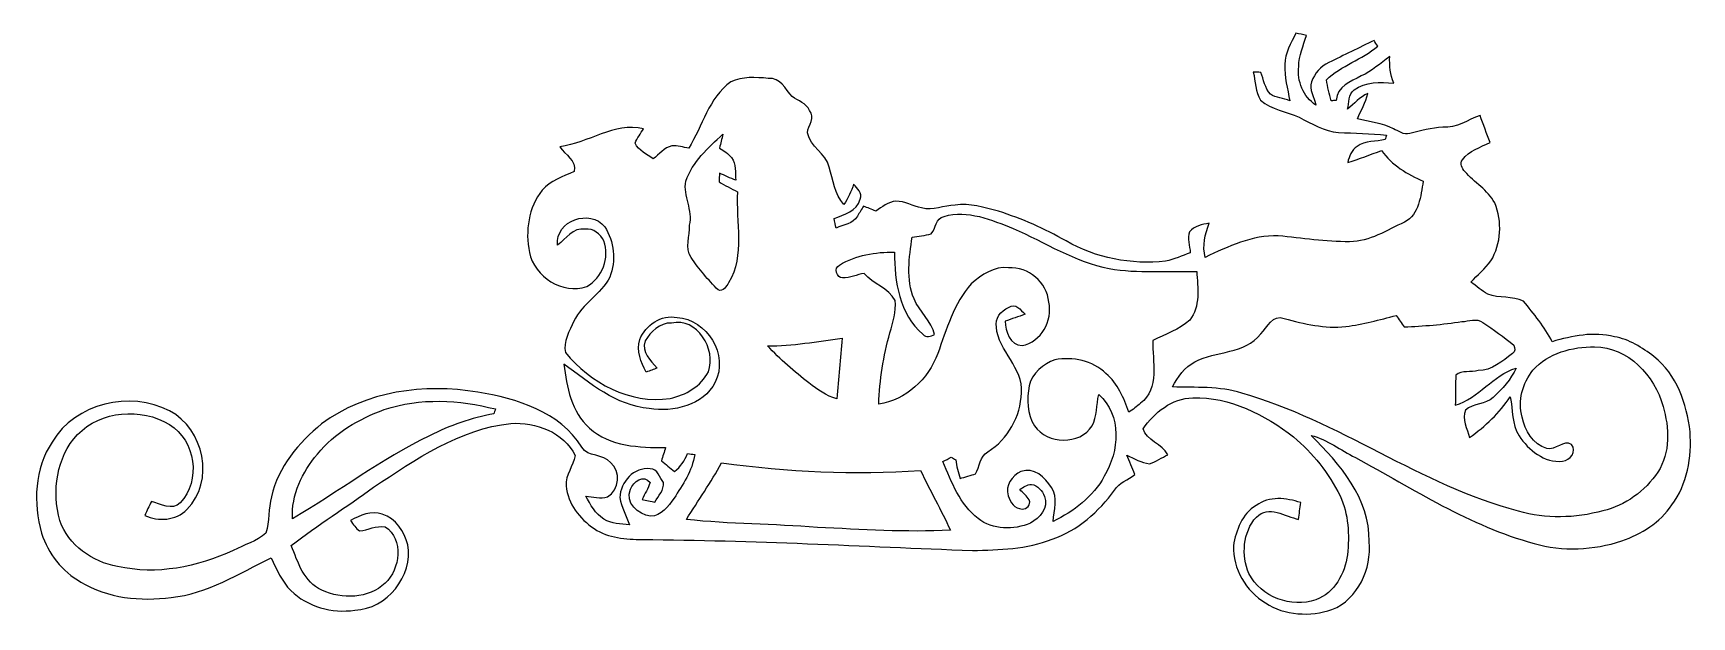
# Model space of a CAD drawing. Header units: centimetres. Extents: x -15 to 15.5, y -5.6 to 5.2.
import ezdxf

# ---------------------------------------------------------------- set-up
doc = ezdxf.new("R2010")
doc.units = ezdxf.units.CM
doc.header["$MEASUREMENT"] = 0
doc.layers.add('Layer 1', color=7, linetype='Continuous')

msp = doc.modelspace()

# ---------------------------------------------------------------- linework, layer by layer
at = {"layer": 'Layer 1'}
for points, knots in [([(8.1975, 5.17913), (8.26135, 5.16502), (8.3252, 5.15126), (8.38906, 5.13609), (8.38906, 5.13609), (8.33226, 4.94877), (8.25429, 4.76532), (8.24759, 4.56636), (8.24759, 4.56636), (8.21337, 4.29507), (8.33437, 4.00826), (8.56297, 3.8548), (8.56297, 3.8548), (8.53299, 3.99697), (8.43456, 4.13844), (8.48184, 4.2859), (8.48184, 4.2859), (8.54004, 4.4383), (8.6547, 4.56988), (8.80322, 4.63832), (8.80322, 4.63832), (9.08015, 4.77379), (9.35567, 4.91208), (9.63471, 5.04261), (9.63471, 5.04261), (9.65165, 5.01685), (9.68516, 4.9657), (9.70209, 4.93995), (9.70209, 4.93995), (9.41599, 4.68736), (9.02935, 4.58999), (8.75736, 4.31906), (8.75736, 4.31906), (8.7817, 4.18994), (8.81204, 4.06118), (8.84308, 3.93312), (8.84308, 3.93312), (8.87483, 3.93665), (8.90693, 3.93982), (8.93939, 3.94264), (8.93939, 3.94264), (8.95244, 4.20088), (9.20609, 4.28766), (9.39729, 4.39244), (9.39729, 4.39244), (9.59414, 4.47746), (9.75078, 4.62668), (9.92434, 4.74909), (9.92434, 4.74909), (9.91376, 4.58223), (9.93352, 4.41537), (9.99596, 4.26014), (9.99596, 4.26014), (9.75078, 4.28166), (9.47667, 4.28872), (9.26853, 4.13491), (9.26853, 4.13491), (9.15952, 4.05201), (9.17399, 3.89678), (9.14753, 3.77754), (9.14753, 3.77754), (9.26677, 3.88056), (9.37295, 4.00297), (9.52006, 4.06894), (9.52006, 4.06894), (9.4809, 3.90454), (9.39835, 3.75603), (9.32709, 3.60398), (9.32709, 3.60398), (9.54758, 3.54048), (9.78464, 3.52884), (9.98996, 3.41806), (9.98996, 3.41806), (10.08627, 3.38173), (10.18222, 3.29918), (10.29159, 3.32987), (10.29159, 3.32987), (10.49232, 3.37644), (10.69093, 3.43958), (10.89872, 3.44876), (10.89872, 3.44876), (11.15307, 3.42194), (11.35874, 3.58704), (11.58593, 3.66607), (11.58593, 3.66607), (11.64731, 3.49885), (11.70622, 3.33058), (11.77149, 3.16442), (11.77149, 3.16442), (11.59122, 3.07975), (11.38379, 3.01554), (11.26243, 2.84798), (11.26243, 2.84798), (11.20316, 2.77848), (11.25855, 2.68781), (11.30723, 2.62996), (11.30723, 2.62996), (11.48009, 2.42888), (11.72916, 2.29482), (11.85474, 2.05281), (11.85474, 2.05281), (11.99797, 1.70991), (11.97786, 1.30493), (11.78384, 0.98531), (11.78384, 0.98531), (11.67518, 0.84243), (11.54042, 0.72461), (11.41624, 0.59584), (11.41624, 0.59584), (11.52031, 0.52564), (11.61556, 0.43533), (11.7281, 0.37571), (11.7281, 0.37571), (11.93694, 0.29316), (12.18071, 0.34396), (12.38426, 0.248), (12.38426, 0.248), (12.57653, 0.01164), (12.77232, -0.2286), (12.91343, -0.50094), (12.91343, -0.50094), (13.28314, -0.39158), (13.67649, -0.31256), (14.05855, -0.40852), (14.05855, -0.40852), (14.3316, -0.45579), (14.56796, -0.61101), (14.78633, -0.77329), (14.78633, -0.77329), (15.20296, -1.10772), (15.39452, -1.64218), (15.4499, -2.15794), (15.4499, -2.15794), (15.48342, -2.62467), (15.40334, -3.12526), (15.11406, -3.50626), (15.11406, -3.50626), (14.90204, -3.83152), (14.55173, -4.0386), (14.19401, -4.16913), (14.19401, -4.16913), (13.67543, -4.33493), (13.10464, -4.36986), (12.579, -4.21428), (12.579, -4.21428), (11.39437, -3.8922), (10.35791, -3.21204), (9.2904, -2.63137), (9.2904, -2.63137), (9.01982, -2.49661), (8.77464, -2.30505), (8.47937, -2.22532), (8.47937, -2.22532), (9.00501, -2.75096), (9.56098, -3.39019), (9.54511, -4.18006), (9.54511, -4.18006), (9.59344, -4.68348), (9.34367, -5.23452), (8.8586, -5.43278), (8.8586, -5.43278), (8.45785, -5.56542), (7.995, -5.5432), (7.63552, -5.31001), (7.63552, -5.31001), (7.27639, -5.09235), (7.03439, -4.67924), (7.04497, -4.25626), (7.04497, -4.25626), (7.09895, -3.97298), (7.20125, -3.66642), (7.46654, -3.51437), (7.46654, -3.51437), (7.70572, -3.33728), (8.01899, -3.37432), (8.28428, -3.46322), (8.28428, -3.46322), (8.26558, -3.56059), (8.26347, -3.67101), (8.24689, -3.7719), (8.24689, -3.7719), (7.99747, -3.71757), (7.69549, -3.50238), (7.46901, -3.72921), (7.46901, -3.72921), (7.21713, -4.00403), (7.18996, -4.43618), (7.33249, -4.76885), (7.33249, -4.76885), (7.55685, -5.19818), (8.10966, -5.41232), (8.5658, -5.25039), (8.5658, -5.25039), (8.90764, -5.12904), (9.09637, -4.76321), (9.14471, -4.42313), (9.14471, -4.42313), (9.18563, -4.05871), (9.16446, -3.67489), (9.00889, -3.33798), (9.00889, -3.33798), (8.80392, -2.92065), (8.509, -2.55094), (8.15199, -2.2539), (8.15199, -2.2539), (7.62247, -1.84362), (6.98535, -1.50989), (6.29673, -1.53599), (6.29673, -1.53599), (5.91467, -1.53846), (5.59188, -1.80552), (5.3848, -2.10502), (5.3848, -2.10502), (5.44689, -2.32128), (5.73405, -2.37984), (5.84059, -2.58022), (5.84059, -2.58022), (5.72982, -2.63807), (5.62257, -2.7051), (5.50474, -2.74743), (5.50474, -2.74743), (5.35093, -2.73332), (5.22182, -2.64654), (5.08353, -2.58868), (5.08353, -2.58868), (5.12657, -2.70863), (5.1943, -2.8194), (5.22922, -2.94252), (5.22922, -2.94252), (5.11316, -3.05047), (4.93818, -3.08293), (4.86022, -3.23391), (4.86022, -3.23391), (4.56741, -3.62867), (4.1843, -3.97828), (3.71158, -4.13632), (3.71158, -4.13632), (3.24661, -4.32153), (2.73826, -4.33105), (2.24543, -4.34552), (2.24543, -4.34552), (0.22119, -4.2672), (-1.80234, -4.15396), (-3.8287, -4.14338), (-3.8287, -4.14338), (-4.13314, -4.13949), (-4.45735, -4.11762), (-4.7184, -3.94194), (-4.7184, -3.94194), (-4.98334, -3.76132), (-5.20806, -3.48544), (-5.23452, -3.15419), (-5.23452, -3.15419), (-5.2511, -2.94816), (-5.10081, -2.78977), (-5.06977, -2.5968), (-5.06977, -2.5968), (-5.27191, -2.16112), (-5.79755, -1.98402), (-6.25052, -2.00378), (-6.25052, -2.00378), (-7.19914, -2.10749), (-8.00382, -2.66735), (-8.77852, -3.17923), (-8.77852, -3.17923), (-9.27876, -3.5433), (-9.8044, -3.87279), (-10.2937, -4.25238), (-10.2937, -4.25238), (-10.1727, -4.56106), (-10.06158, -4.92548), (-9.73102, -5.07506), (-9.73102, -5.07506), (-9.36343, -5.25216), (-8.87554, -5.22711), (-8.56368, -4.94806), (-8.56368, -4.94806), (-8.28993, -4.68171), (-8.21831, -4.14091), (-8.56756, -3.9056), (-8.56756, -3.9056), (-8.73231, -3.88267), (-8.87871, -3.96628), (-9.03711, -3.98498), (-9.03711, -3.98498), (-9.10625, -3.93524), (-9.15141, -3.86045), (-9.20115, -3.79307), (-9.20115, -3.79307), (-9.02935, -3.69147), (-8.81803, -3.60539), (-8.61977, -3.67806), (-8.61977, -3.67806), (-8.37142, -3.75461), (-8.20914, -3.99415), (-8.15093, -4.23792), (-8.15093, -4.23792), (-8.04192, -4.81506), (-8.53793, -5.41902), (-9.12319, -5.44336), (-9.12319, -5.44336), (-9.54334, -5.5051), (-9.99561, -5.37916), (-10.30288, -5.08212), (-10.30288, -5.08212), (-10.46798, -4.91243), (-10.56711, -4.69547), (-10.66094, -4.48169), (-10.66094, -4.48169), (-11.25502, -4.76532), (-11.83534, -5.13715), (-12.50491, -5.21053), (-12.50491, -5.21053), (-13.06759, -5.28108), (-13.67402, -5.22429), (-14.1672, -4.92513), (-14.1672, -4.92513), (-14.51328, -4.73216), (-14.76587, -4.39879), (-14.8911, -4.02661), (-14.8911, -4.02661), (-15.04421, -3.47098), (-15.0241, -2.83633), (-14.69284, -2.34703), (-14.69284, -2.34703), (-14.27092, -1.62983), (-13.25774, -1.39806), (-12.53525, -1.77412), (-12.53525, -1.77412), (-11.90025, -2.09973), (-11.69282, -3.07481), (-12.21634, -3.58846), (-12.21634, -3.58846), (-12.41778, -3.79624), (-12.7381, -3.81564), (-12.99069, -3.69888), (-12.99069, -3.69888), (-12.95224, -3.61209), (-12.91096, -3.52672), (-12.86686, -3.44276), (-12.86686, -3.44276), (-12.70035, -3.48439), (-12.4841, -3.61703), (-12.33876, -3.46639), (-12.33876, -3.46639), (-11.95105, -3.05964), (-12.05406, -2.31563), (-12.53702, -2.026), (-12.53702, -2.026), (-13.05419, -1.70674), (-13.79926, -1.76848), (-14.22894, -2.21086), (-14.22894, -2.21086), (-14.61876, -2.6289), (-14.6999, -3.25755), (-14.55526, -3.79377), (-14.55526, -3.79377), (-14.39333, -4.24286), (-13.95589, -4.56001), (-13.49163, -4.63691), (-13.49163, -4.63691), (-12.77056, -4.80236), (-12.02196, -4.64891), (-11.36086, -4.34234), (-11.36086, -4.34234), (-11.16154, -4.23721), (-10.928, -4.17759), (-10.75937, -4.02378), (-10.75937, -4.02378), (-10.68881, -3.80788), (-10.72198, -3.57152), (-10.65636, -3.35351), (-10.65636, -3.35351), (-10.53641, -2.80705), (-10.15965, -2.35726), (-9.73455, -2.01224), (-9.73455, -2.01224), (-8.91893, -1.40899), (-7.84401, -1.26118), (-6.86153, -1.43122), (-6.86153, -1.43122), (-6.14116, -1.54587), (-5.35376, -1.78894), (-4.94594, -2.44404), (-4.94594, -2.44404), (-4.83447, -2.63384), (-4.55295, -2.55446), (-4.4196, -2.72627), (-4.4196, -2.72627), (-4.21746, -2.88466), (-4.25521, -3.22756), (-4.47358, -3.35633), (-4.47358, -3.35633), (-4.60516, -3.39443), (-4.74098, -3.35492), (-4.87327, -3.34292), (-4.87327, -3.34292), (-4.78861, -3.50061), (-4.69724, -3.66748), (-4.54237, -3.76661), (-4.54237, -3.76661), (-4.40055, -3.85551), (-4.22698, -3.84986), (-4.06647, -3.87385), (-4.06647, -3.87385), (-4.13456, -3.70911), (-4.21076, -3.54471), (-4.24815, -3.37044), (-4.24815, -3.37044), (-4.2351, -3.08575), (-3.98851, -2.80211), (-3.68547, -2.84021), (-3.68547, -2.84021), (-3.55106, -2.82857), (-3.51261, -3.01272), (-3.43994, -3.09316), (-3.43994, -3.09316), (-3.42935, -3.23321), (-3.54118, -3.33939), (-3.6008, -3.45511), (-3.6008, -3.45511), (-3.65936, -3.44276), (-3.77719, -3.41842), (-3.83611, -3.40642), (-3.83611, -3.40642), (-3.7906, -3.30024), (-3.72322, -3.20322), (-3.69147, -3.09139), (-3.69147, -3.09139), (-3.79906, -2.93546), (-4.00403, -3.08293), (-4.05201, -3.21627), (-4.05201, -3.21627), (-4.1596, -3.45899), (-3.90772, -3.68829), (-3.68265, -3.71263), (-3.68265, -3.71263), (-3.48086, -3.71581), (-3.35456, -3.52707), (-3.24908, -3.38279), (-3.24908, -3.38279), (-3.08928, -3.13337), (-2.91253, -2.87867), (-2.86914, -2.5781), (-2.86914, -2.5781), (-2.91253, -2.5714), (-2.95557, -2.56469), (-2.99861, -2.5587), (-2.99861, -2.5587), (-3.05259, -2.6864), (-3.12808, -2.80458), (-3.23921, -2.8896), (-3.23921, -2.8896), (-3.31999, -2.82293), (-3.40078, -2.75625), (-3.48156, -2.69064), (-3.48156, -2.69064), (-3.45652, -2.60985), (-3.42971, -2.52977), (-3.40395, -2.44969), (-3.40395, -2.44969), (-3.88867, -2.44969), (-4.4263, -2.43417), (-4.80695, -2.09021), (-4.80695, -2.09021), (-5.13856, -1.79423), (-5.22358, -1.33279), (-5.27509, -0.91228), (-5.27509, -0.91228), (-4.80272, -1.26259), (-4.31835, -1.67605), (-3.70628, -1.73037), (-3.70628, -1.73037), (-3.26602, -1.80446), (-2.71216, -1.67393), (-2.49167, -1.24848), (-2.49167, -1.24848), (-2.24155, -0.75177), (-2.64125, -0.07796), (-3.1937, -0.05644), (-3.1937, -0.05644), (-3.48721, 0.00282), (-3.76908, -0.19438), (-3.8802, -0.45826), (-3.8802, -0.45826), (-3.94053, -0.67028), (-3.86327, -0.87877), (-3.75991, -1.05974), (-3.75991, -1.05974), (-3.69288, -1.03646), (-3.6262, -1.01247), (-3.56059, -0.98566), (-3.56059, -0.98566), (-3.67983, -0.84737), (-3.85128, -0.69356), (-3.78143, -0.48754), (-3.78143, -0.48754), (-3.67983, -0.32032), (-3.51367, -0.14499), (-3.29812, -0.1591), (-3.29812, -0.1591), (-2.82504, -0.04304), (-2.46627, -0.64382), (-2.6162, -1.05269), (-2.6162, -1.05269), (-2.75096, -1.32327), (-3.03636, -1.48273), (-3.32211, -1.54517), (-3.32211, -1.54517), (-4.05977, -1.65382), (-4.79213, -1.25871), (-5.24863, -0.69885), (-5.24863, -0.69885), (-5.28884, -0.50024), (-5.17384, -0.30021), (-5.09376, -0.12453), (-5.09376, -0.12453), (-4.94312, 0.20285), (-4.58999, 0.36936), (-4.43265, 0.68968), (-4.43265, 0.68968), (-4.30918, 0.98707), (-4.35187, 1.3462), (-4.52332, 1.61502), (-4.52332, 1.61502), (-4.78755, 1.95368), (-5.4416, 1.72896), (-5.39115, 1.27917), (-5.39115, 1.27917), (-5.23558, 1.39629), (-5.11034, 1.60443), (-4.88421, 1.57268), (-4.88421, 1.57268), (-4.73534, 1.59138), (-4.6034, 1.47955), (-4.53884, 1.35431), (-4.53884, 1.35431), (-4.42913, 1.04987), (-4.57271, 0.6731), (-4.85387, 0.51506), (-4.85387, 0.51506), (-5.29978, 0.3616), (-5.81695, 0.69286), (-5.9115, 1.14441), (-5.9115, 1.14441), (-5.98911, 1.53282), (-5.92984, 1.97273), (-5.67619, 2.28918), (-5.67619, 2.28918), (-5.52591, 2.46839), (-5.29167, 2.53541), (-5.08741, 2.63172), (-5.08741, 2.63172), (-5.0359, 2.83774), (-5.25639, 2.93652), (-5.35023, 3.08857), (-5.35023, 3.08857), (-4.82812, 3.15454), (-4.35398, 3.53942), (-3.81071, 3.42089), (-3.81071, 3.42089), (-3.86221, 3.33234), (-3.92712, 3.25014), (-3.96487, 3.15419), (-3.96487, 3.15419), (-3.90243, 3.01625), (-3.74826, 2.95346), (-3.63432, 2.86279), (-3.63432, 2.86279), (-3.52249, 2.94534), (-3.43112, 3.07552), (-3.28718, 3.10233), (-3.28718, 3.10233), (-3.18276, 3.11115), (-3.08046, 3.0794), (-2.97815, 3.0607), (-2.97815, 3.0607), (-2.72062, 3.46992), (-2.6162, 3.98815), (-2.20345, 4.28343), (-2.20345, 4.28343), (-1.99319, 4.38291), (-1.74378, 4.3688), (-1.51659, 4.34587), (-1.51659, 4.34587), (-1.2887, 4.36774), (-1.20121, 4.1462), (-1.07386, 4.01108), (-1.07386, 4.01108), (-0.96838, 3.92889), (-0.81315, 3.89361), (-0.75494, 3.75814), (-0.75494, 3.75814), (-0.64488, 3.62479), (-0.77893, 3.48333), (-0.7941, 3.34504), (-0.7941, 3.34504), (-0.74119, 3.08539), (-0.45791, 2.9651), (-0.39335, 2.71251), (-0.39335, 2.71251), (-0.32209, 2.47756), (-0.29951, 2.2098), (-0.121, 2.02353), (-0.121, 2.02353), (-0.04374, 2.1403), (0.01305, 2.26871), (0.0568, 2.40136), (0.0568, 2.40136), (0.12171, 2.32339), (0.22613, 2.23555), (0.17498, 2.12231), (0.17498, 2.12231), (0.12912, 1.89971), (-0.12594, 1.84573), (-0.30445, 1.76495), (-0.30445, 1.76495), (-0.29245, 1.70709), (-0.28011, 1.64959), (-0.2667, 1.59173), (-0.2667, 1.59173), (-0.12947, 1.64818), (0.04727, 1.67005), (0.12629, 1.81222), (0.12629, 1.81222), (0.16545, 1.87254), (0.20108, 1.93463), (0.23812, 1.99602), (0.23812, 1.99602), (0.31327, 1.96532), (0.38806, 1.93252), (0.46355, 1.90077), (0.46355, 1.90077), (0.57609, 1.98049), (0.69215, 2.07151), (0.83397, 2.08703), (0.83397, 2.08703), (1.00083, 2.08774), (1.14723, 1.99214), (1.3081, 1.96074), (1.3081, 1.96074), (1.51694, 1.90817), (1.71697, 2.01119), (1.92476, 2.0133), (1.92476, 2.0133), (2.19639, 2.06058), (2.46027, 1.96356), (2.72027, 1.90218), (2.72027, 1.90218), (3.15277, 1.76318), (3.57258, 1.58221), (3.96593, 1.35361), (3.96593, 1.35361), (4.51591, 1.03646), (5.16784, 0.91264), (5.7979, 0.98037), (5.7979, 0.98037), (5.95418, 1.01671), (6.10341, 1.07915), (6.25334, 1.13594), (6.25334, 1.13594), (6.24417, 1.26224), (6.18702, 1.40053), (6.23782, 1.52259), (6.23782, 1.52259), (6.32707, 1.62948), (6.47241, 1.65735), (6.60188, 1.68028), (6.60188, 1.68028), (6.52145, 1.48202), (6.47171, 1.26436), (6.52745, 1.05234), (6.52745, 1.05234), (6.95113, 1.25236), (7.39105, 1.46368), (7.87188, 1.4478), (7.87188, 1.4478), (8.30862, 1.40406), (8.74536, 1.34056), (9.18492, 1.33844), (9.18492, 1.33844), (9.55569, 1.34091), (9.87037, 1.55258), (10.19598, 1.69933), (10.19598, 1.69933), (10.46939, 1.84079), (10.48985, 2.1844), (10.541, 2.45181), (10.541, 2.45181), (10.24784, 2.58304), (9.96244, 2.74743), (9.77441, 3.01625), (9.77441, 3.01625), (9.56557, 2.94499), (9.36096, 2.86138), (9.15035, 2.79647), (9.15035, 2.79647), (9.17681, 2.90936), (9.22091, 3.02754), (9.32215, 3.09492), (9.32215, 3.09492), (9.46997, 3.20499), (9.66929, 3.18064), (9.84038, 3.22121), (9.84038, 3.22121), (9.84638, 3.24167), (9.85837, 3.28295), (9.86437, 3.30341), (9.86437, 3.30341), (9.57051, 3.32987), (9.27629, 3.33516), (8.98243, 3.3528), (8.98243, 3.3528), (8.71573, 3.36903), (8.48924, 3.51649), (8.25641, 3.63044), (8.25641, 3.63044), (8.02358, 3.74756), (7.74347, 3.76237), (7.54627, 3.94758), (7.54627, 3.94758), (7.44114, 4.0954), (7.4549, 4.29295), (7.41257, 4.46193), (7.41257, 4.46193), (7.45737, 4.46052), (7.50288, 4.45876), (7.54839, 4.45699), (7.54839, 4.45699), (7.60624, 4.32611), (7.62317, 4.16595), (7.72619, 4.058), (7.72619, 4.058), (7.83272, 3.98674), (7.96819, 3.97933), (8.08708, 3.93347), (8.08708, 3.93347), (8.03875, 4.15396), (7.98548, 4.3755), (7.99571, 4.60304), (7.99571, 4.60304), (7.98936, 4.81577), (8.10719, 4.99674), (8.1975, 5.17913), (8.1975, 5.17913), (8.1975, 5.17913), (8.1975, 5.17913), (8.1975, 5.17913)], [0, 0, 0, 0, 0.00531915, 0.00531915, 0.00531915, 0.00531915, 0.0106383, 0.0106383, 0.0106383, 0.0106383, 0.01595745, 0.01595745, 0.01595745, 0.01595745, 0.0212766, 0.0212766, 0.0212766, 0.0212766, 0.02659574, 0.02659574, 0.02659574, 0.02659574, 0.03191489, 0.03191489, 0.03191489, 0.03191489, 0.03723404, 0.03723404, 0.03723404, 0.03723404, 0.04255319, 0.04255319, 0.04255319, 0.04255319, 0.04787234, 0.04787234, 0.04787234, 0.04787234, 0.05319149, 0.05319149, 0.05319149, 0.05319149, 0.05851064, 0.05851064, 0.05851064, 0.05851064, 0.06382979, 0.06382979, 0.06382979, 0.06382979, 0.06914894, 0.06914894, 0.06914894, 0.06914894, 0.07446809, 0.07446809, 0.07446809, 0.07446809, 0.07978723, 0.07978723, 0.07978723, 0.07978723, 0.08510638, 0.08510638, 0.08510638, 0.08510638, 0.09042553, 0.09042553, 0.09042553, 0.09042553, 0.09574468, 0.09574468, 0.09574468, 0.09574468, 0.10106383, 0.10106383, 0.10106383, 0.10106383, 0.10638298, 0.10638298, 0.10638298, 0.10638298, 0.11170213, 0.11170213, 0.11170213, 0.11170213, 0.11702128, 0.11702128, 0.11702128, 0.11702128, 0.12234043, 0.12234043, 0.12234043, 0.12234043, 0.12765957, 0.12765957, 0.12765957, 0.12765957, 0.13297872, 0.13297872, 0.13297872, 0.13297872, 0.13829787, 0.13829787, 0.13829787, 0.13829787, 0.14361702, 0.14361702, 0.14361702, 0.14361702, 0.14893617, 0.14893617, 0.14893617, 0.14893617, 0.15425532, 0.15425532, 0.15425532, 0.15425532, 0.15957447, 0.15957447, 0.15957447, 0.15957447, 0.16489362, 0.16489362, 0.16489362, 0.16489362, 0.17021277, 0.17021277, 0.17021277, 0.17021277, 0.17553191, 0.17553191, 0.17553191, 0.17553191, 0.18085106, 0.18085106, 0.18085106, 0.18085106, 0.18617021, 0.18617021, 0.18617021, 0.18617021, 0.19148936, 0.19148936, 0.19148936, 0.19148936, 0.19680851, 0.19680851, 0.19680851, 0.19680851, 0.20212766, 0.20212766, 0.20212766, 0.20212766, 0.20744681, 0.20744681, 0.20744681, 0.20744681, 0.21276596, 0.21276596, 0.21276596, 0.21276596, 0.21808511, 0.21808511, 0.21808511, 0.21808511, 0.22340426, 0.22340426, 0.22340426, 0.22340426, 0.2287234, 0.2287234, 0.2287234, 0.2287234, 0.23404255, 0.23404255, 0.23404255, 0.23404255, 0.2393617, 0.2393617, 0.2393617, 0.2393617, 0.24468085, 0.24468085, 0.24468085, 0.24468085, 0.25, 0.25, 0.25, 0.25, 0.25531915, 0.25531915, 0.25531915, 0.25531915, 0.2606383, 0.2606383, 0.2606383, 0.2606383, 0.26595745, 0.26595745, 0.26595745, 0.26595745, 0.2712766, 0.2712766, 0.2712766, 0.2712766, 0.27659574, 0.27659574, 0.27659574, 0.27659574, 0.28191489, 0.28191489, 0.28191489, 0.28191489, 0.28723404, 0.28723404, 0.28723404, 0.28723404, 0.29255319, 0.29255319, 0.29255319, 0.29255319, 0.29787234, 0.29787234, 0.29787234, 0.29787234, 0.30319149, 0.30319149, 0.30319149, 0.30319149, 0.30851064, 0.30851064, 0.30851064, 0.30851064, 0.31382979, 0.31382979, 0.31382979, 0.31382979, 0.31914894, 0.31914894, 0.31914894, 0.31914894, 0.32446809, 0.32446809, 0.32446809, 0.32446809, 0.32978723, 0.32978723, 0.32978723, 0.32978723, 0.33510638, 0.33510638, 0.33510638, 0.33510638, 0.34042553, 0.34042553, 0.34042553, 0.34042553, 0.34574468, 0.34574468, 0.34574468, 0.34574468, 0.35106383, 0.35106383, 0.35106383, 0.35106383, 0.35638298, 0.35638298, 0.35638298, 0.35638298, 0.36170213, 0.36170213, 0.36170213, 0.36170213, 0.36702128, 0.36702128, 0.36702128, 0.36702128, 0.37234043, 0.37234043, 0.37234043, 0.37234043, 0.37765957, 0.37765957, 0.37765957, 0.37765957, 0.38297872, 0.38297872, 0.38297872, 0.38297872, 0.38829787, 0.38829787, 0.38829787, 0.38829787, 0.39361702, 0.39361702, 0.39361702, 0.39361702, 0.39893617, 0.39893617, 0.39893617, 0.39893617, 0.40425532, 0.40425532, 0.40425532, 0.40425532, 0.40957447, 0.40957447, 0.40957447, 0.40957447, 0.41489362, 0.41489362, 0.41489362, 0.41489362, 0.42021277, 0.42021277, 0.42021277, 0.42021277, 0.42553191, 0.42553191, 0.42553191, 0.42553191, 0.43085106, 0.43085106, 0.43085106, 0.43085106, 0.43617021, 0.43617021, 0.43617021, 0.43617021, 0.44148936, 0.44148936, 0.44148936, 0.44148936, 0.44680851, 0.44680851, 0.44680851, 0.44680851, 0.45212766, 0.45212766, 0.45212766, 0.45212766, 0.45744681, 0.45744681, 0.45744681, 0.45744681, 0.46276596, 0.46276596, 0.46276596, 0.46276596, 0.46808511, 0.46808511, 0.46808511, 0.46808511, 0.47340426, 0.47340426, 0.47340426, 0.47340426, 0.4787234, 0.4787234, 0.4787234, 0.4787234, 0.48404255, 0.48404255, 0.48404255, 0.48404255, 0.4893617, 0.4893617, 0.4893617, 0.4893617, 0.49468085, 0.49468085, 0.49468085, 0.49468085, 0.5, 0.5, 0.5, 0.5, 0.50531915, 0.50531915, 0.50531915, 0.50531915, 0.5106383, 0.5106383, 0.5106383, 0.5106383, 0.51595745, 0.51595745, 0.51595745, 0.51595745, 0.5212766, 0.5212766, 0.5212766, 0.5212766, 0.52659574, 0.52659574, 0.52659574, 0.52659574, 0.53191489, 0.53191489, 0.53191489, 0.53191489, 0.53723404, 0.53723404, 0.53723404, 0.53723404, 0.54255319, 0.54255319, 0.54255319, 0.54255319, 0.54787234, 0.54787234, 0.54787234, 0.54787234, 0.55319149, 0.55319149, 0.55319149, 0.55319149, 0.55851064, 0.55851064, 0.55851064, 0.55851064, 0.56382979, 0.56382979, 0.56382979, 0.56382979, 0.56914894, 0.56914894, 0.56914894, 0.56914894, 0.57446809, 0.57446809, 0.57446809, 0.57446809, 0.57978723, 0.57978723, 0.57978723, 0.57978723, 0.58510638, 0.58510638, 0.58510638, 0.58510638, 0.59042553, 0.59042553, 0.59042553, 0.59042553, 0.59574468, 0.59574468, 0.59574468, 0.59574468, 0.60106383, 0.60106383, 0.60106383, 0.60106383, 0.60638298, 0.60638298, 0.60638298, 0.60638298, 0.61170213, 0.61170213, 0.61170213, 0.61170213, 0.61702128, 0.61702128, 0.61702128, 0.61702128, 0.62234043, 0.62234043, 0.62234043, 0.62234043, 0.62765957, 0.62765957, 0.62765957, 0.62765957, 0.63297872, 0.63297872, 0.63297872, 0.63297872, 0.63829787, 0.63829787, 0.63829787, 0.63829787, 0.64361702, 0.64361702, 0.64361702, 0.64361702, 0.64893617, 0.64893617, 0.64893617, 0.64893617, 0.65425532, 0.65425532, 0.65425532, 0.65425532, 0.65957447, 0.65957447, 0.65957447, 0.65957447, 0.66489362, 0.66489362, 0.66489362, 0.66489362, 0.67021277, 0.67021277, 0.67021277, 0.67021277, 0.67553191, 0.67553191, 0.67553191, 0.67553191, 0.68085106, 0.68085106, 0.68085106, 0.68085106, 0.68617021, 0.68617021, 0.68617021, 0.68617021, 0.69148936, 0.69148936, 0.69148936, 0.69148936, 0.69680851, 0.69680851, 0.69680851, 0.69680851, 0.70212766, 0.70212766, 0.70212766, 0.70212766, 0.70744681, 0.70744681, 0.70744681, 0.70744681, 0.71276596, 0.71276596, 0.71276596, 0.71276596, 0.71808511, 0.71808511, 0.71808511, 0.71808511, 0.72340426, 0.72340426, 0.72340426, 0.72340426, 0.7287234, 0.7287234, 0.7287234, 0.7287234, 0.73404255, 0.73404255, 0.73404255, 0.73404255, 0.7393617, 0.7393617, 0.7393617, 0.7393617, 0.74468085, 0.74468085, 0.74468085, 0.74468085, 0.75, 0.75, 0.75, 0.75, 0.75531915, 0.75531915, 0.75531915, 0.75531915, 0.7606383, 0.7606383, 0.7606383, 0.7606383, 0.76595745, 0.76595745, 0.76595745, 0.76595745, 0.7712766, 0.7712766, 0.7712766, 0.7712766, 0.77659574, 0.77659574, 0.77659574, 0.77659574, 0.78191489, 0.78191489, 0.78191489, 0.78191489, 0.78723404, 0.78723404, 0.78723404, 0.78723404, 0.79255319, 0.79255319, 0.79255319, 0.79255319, 0.79787234, 0.79787234, 0.79787234, 0.79787234, 0.80319149, 0.80319149, 0.80319149, 0.80319149, 0.80851064, 0.80851064, 0.80851064, 0.80851064, 0.81382979, 0.81382979, 0.81382979, 0.81382979, 0.81914894, 0.81914894, 0.81914894, 0.81914894, 0.82446809, 0.82446809, 0.82446809, 0.82446809, 0.82978723, 0.82978723, 0.82978723, 0.82978723, 0.83510638, 0.83510638, 0.83510638, 0.83510638, 0.84042553, 0.84042553, 0.84042553, 0.84042553, 0.84574468, 0.84574468, 0.84574468, 0.84574468, 0.85106383, 0.85106383, 0.85106383, 0.85106383, 0.85638298, 0.85638298, 0.85638298, 0.85638298, 0.86170213, 0.86170213, 0.86170213, 0.86170213, 0.86702128, 0.86702128, 0.86702128, 0.86702128, 0.87234043, 0.87234043, 0.87234043, 0.87234043, 0.87765957, 0.87765957, 0.87765957, 0.87765957, 0.88297872, 0.88297872, 0.88297872, 0.88297872, 0.88829787, 0.88829787, 0.88829787, 0.88829787, 0.89361702, 0.89361702, 0.89361702, 0.89361702, 0.89893617, 0.89893617, 0.89893617, 0.89893617, 0.90425532, 0.90425532, 0.90425532, 0.90425532, 0.90957447, 0.90957447, 0.90957447, 0.90957447, 0.91489362, 0.91489362, 0.91489362, 0.91489362, 0.92021277, 0.92021277, 0.92021277, 0.92021277, 0.92553191, 0.92553191, 0.92553191, 0.92553191, 0.93085106, 0.93085106, 0.93085106, 0.93085106, 0.93617021, 0.93617021, 0.93617021, 0.93617021, 0.94148936, 0.94148936, 0.94148936, 0.94148936, 0.94680851, 0.94680851, 0.94680851, 0.94680851, 0.95212766, 0.95212766, 0.95212766, 0.95212766, 0.95744681, 0.95744681, 0.95744681, 0.95744681, 0.96276596, 0.96276596, 0.96276596, 0.96276596, 0.96808511, 0.96808511, 0.96808511, 0.96808511, 0.97340426, 0.97340426, 0.97340426, 0.97340426, 0.9787234, 0.9787234, 0.9787234, 0.9787234, 0.98404255, 0.98404255, 0.98404255, 0.98404255, 0.9893617, 0.9893617, 0.9893617, 0.9893617, 1, 1, 1, 1]), ([(-3.03318, 2.45533), (-3.08363, 2.17911), (-2.89348, 1.92193), (-2.96192, 1.64253), (-2.96192, 1.64253), (-2.95204, 1.4478), (-3.05576, 1.22802), (-2.93582, 1.05093), (-2.93582, 1.05093), (-2.79259, 0.83467), (-2.62008, 0.63676), (-2.43805, 0.45261), (-2.43805, 0.45261), (-2.34244, 0.41346), (-2.28882, 0.51999), (-2.24508, 0.58561), (-2.24508, 0.58561), (-1.93569, 1.08656), (-2.12266, 1.70639), (-2.07892, 2.25989), (-2.07892, 2.25989), (-2.19534, 2.31669), (-2.30893, 2.37913), (-2.42111, 2.44228), (-2.42111, 2.44228), (-2.41794, 2.4959), (-2.41512, 2.54952), (-2.41159, 2.60279), (-2.41159, 2.60279), (-2.31211, 2.5587), (-2.21403, 2.51143), (-2.11279, 2.4705), (-2.11279, 2.4705), (-2.12337, 2.61267), (-2.10679, 2.76754), (-2.18934, 2.89137), (-2.18934, 2.89137), (-2.24931, 2.96545), (-2.33609, 3.01025), (-2.41265, 3.06493), (-2.41265, 3.06493), (-2.39148, 3.14925), (-2.36961, 3.23321), (-2.35162, 3.31823), (-2.35162, 3.31823), (-2.62184, 3.06776), (-2.90971, 2.8134), (-3.03318, 2.45533), (-3.03318, 2.45533), (-3.03318, 2.45533), (-3.03318, 2.45533), (-3.03318, 2.45533)], [0, 0, 0, 0, 0.07142857, 0.07142857, 0.07142857, 0.07142857, 0.14285714, 0.14285714, 0.14285714, 0.14285714, 0.21428571, 0.21428571, 0.21428571, 0.21428571, 0.28571429, 0.28571429, 0.28571429, 0.28571429, 0.35714286, 0.35714286, 0.35714286, 0.35714286, 0.42857143, 0.42857143, 0.42857143, 0.42857143, 0.5, 0.5, 0.5, 0.5, 0.57142857, 0.57142857, 0.57142857, 0.57142857, 0.64285714, 0.64285714, 0.64285714, 0.64285714, 0.71428571, 0.71428571, 0.71428571, 0.71428571, 0.78571429, 0.78571429, 0.78571429, 0.78571429, 0.85714286, 0.85714286, 0.85714286, 0.85714286, 1, 1, 1, 1]), ([(1.72085, 1.80587), (1.56704, 1.77412), (1.57198, 1.5875), (1.48343, 1.48519), (1.48343, 1.48519), (1.36913, 1.45062), (1.24813, 1.44463), (1.13101, 1.42558), (1.13101, 1.42558), (1.08338, 1.05269), (1.01388, 0.64453), (1.16875, 0.28751), (1.16875, 0.28751), (1.26294, 0.0508), (1.49154, -0.11712), (1.54587, -0.37077), (1.54587, -0.37077), (1.47779, -0.40464), (1.38889, -0.4258), (1.32962, -0.36407), (1.32962, -0.36407), (0.90276, 0.01023), (0.8068, 0.60784), (0.80716, 1.14512), (0.80716, 1.14512), (0.45614, 1.15499), (0.09984, 1.09502), (-0.2032, 0.90876), (-0.2032, 0.90876), (-0.31221, 0.86607), (-0.25859, 0.67028), (-0.14781, 0.6731), (-0.14781, 0.6731), (-0.01023, 0.67169), (0.11853, 0.73484), (0.25294, 0.75636), (0.25294, 0.75636), (0.41945, 0.55986), (0.6925, 0.48648), (0.82374, 0.25894), (0.82374, 0.25894), (0.84173, 0.05609), (0.77505, -0.14429), (0.72496, -0.33831), (0.72496, -0.33831), (0.59902, -0.76412), (0.53834, -1.20685), (0.51717, -1.64959), (0.51717, -1.64959), (1.016, -1.57762), (1.43228, -1.18498), (1.60338, -0.72037), (1.60338, -0.72037), (1.76812, -0.27411), (1.89724, 0.20179), (2.2225, 0.56444), (2.2225, 0.56444), (2.40877, 0.73237), (2.64478, 0.89253), (2.90936, 0.86078), (2.90936, 0.86078), (3.27307, 0.8823), (3.61738, 0.59443), (3.64807, 0.22825), (3.64807, 0.22825), (3.72498, -0.11395), (3.51084, -0.50624), (3.15771, -0.57115), (3.15771, -0.57115), (2.93194, -0.56727), (2.85538, -0.30692), (2.84374, -0.12418), (2.84374, -0.12418), (2.96616, -0.08114), (3.08857, -0.03881), (3.21134, 0.00388), (3.21134, 0.00388), (3.13161, 0.08149), (3.03495, 0.22331), (2.90936, 0.12594), (2.90936, 0.12594), (2.76507, 0.07514), (2.65289, -0.07832), (2.68358, -0.23389), (2.68358, -0.23389), (2.71886, -0.6791), (3.18558, -0.97861), (3.14466, -1.4411), (3.14466, -1.4411), (3.13126, -1.8796), (2.89701, -2.29482), (2.52624, -2.52765), (2.52624, -2.52765), (2.37984, -2.61408), (2.37561, -2.79859), (2.29976, -2.93476), (2.29976, -2.93476), (2.22991, -2.95522), (2.08986, -2.99579), (2.02001, -3.01625), (2.02001, -3.01625), (1.97767, -2.90583), (1.94804, -2.79083), (1.93569, -2.673), (1.93569, -2.673), (1.90818, -2.65677), (1.88031, -2.64089), (1.85314, -2.62502), (1.85314, -2.62502), (1.80199, -2.65254), (1.75048, -2.6797), (1.69968, -2.70757), (1.69968, -2.70757), (1.86126, -3.08504), (2.00942, -3.49744), (2.34703, -3.75603), (2.34703, -3.75603), (2.61691, -3.9691), (3.00426, -3.97016), (3.31117, -3.84034), (3.31117, -3.84034), (3.47804, -3.74403), (3.65019, -3.55953), (3.56729, -3.34857), (3.56729, -3.34857), (3.53448, -3.24026), (3.43994, -3.15101), (3.32987, -3.12632), (3.32987, -3.12632), (3.24767, -3.12491), (3.181, -3.18135), (3.11362, -3.22051), (3.11362, -3.22051), (3.17359, -3.2833), (3.24414, -3.33904), (3.28895, -3.41454), (3.28895, -3.41454), (3.32493, -3.49603), (3.24132, -3.59163), (3.15736, -3.58105), (3.15736, -3.58105), (3.02507, -3.57576), (2.92947, -3.45722), (2.90336, -3.33551), (2.90336, -3.33551), (2.83527, -3.15348), (2.97639, -2.9651), (3.13584, -2.88996), (3.13584, -2.88996), (3.37256, -2.80529), (3.58211, -2.99861), (3.69676, -3.18311), (3.69676, -3.18311), (3.82693, -3.36656), (3.74191, -3.60327), (3.72745, -3.80894), (3.72745, -3.80894), (4.1088, -3.62479), (4.46511, -3.35774), (4.6676, -2.97674), (4.6676, -2.97674), (4.94736, -2.52589), (4.99639, -1.84891), (4.56636, -1.4732), (4.56636, -1.4732), (4.52543, -1.66299), (4.53954, -1.87325), (4.44641, -2.04964), (4.44641, -2.04964), (4.22275, -2.40665), (3.61809, -2.39571), (3.38808, -2.04787), (3.38808, -2.04787), (3.23815, -1.83586), (3.24732, -1.55469), (3.28612, -1.31057), (3.28612, -1.31057), (3.34116, -1.08162), (3.54471, -0.90593), (3.76096, -0.8322), (3.76096, -0.8322), (4.08869, -0.77153), (4.45523, -0.85125), (4.70076, -1.0855), (4.70076, -1.0855), (4.91666, -1.26965), (5.03026, -1.5367), (5.12057, -1.79881), (5.12057, -1.79881), (5.19606, -1.74766), (5.2705, -1.69474), (5.33823, -1.63336), (5.33823, -1.63336), (5.68889, -1.36278), (5.55554, -0.85937), (5.56084, -0.47766), (5.56084, -0.47766), (5.79367, -0.36689), (6.04626, -0.27799), (6.24311, -0.10548), (6.24311, -0.10548), (6.44349, 0.1457), (6.38739, 0.49318), (6.37258, 0.79304), (6.37258, 0.79304), (5.8353, 0.80328), (5.29131, 0.75353), (4.75932, 0.84631), (4.75932, 0.84631), (4.12468, 0.96767), (3.57681, 1.3275), (2.99438, 1.58503), (2.99438, 1.58503), (2.59433, 1.73708), (2.15512, 1.93604), (1.72085, 1.80587), (1.72085, 1.80587), (1.72085, 1.80587), (1.72085, 1.80587), (1.72085, 1.80587)], [0, 0, 0, 0, 0.01785714, 0.01785714, 0.01785714, 0.01785714, 0.03571429, 0.03571429, 0.03571429, 0.03571429, 0.05357143, 0.05357143, 0.05357143, 0.05357143, 0.07142857, 0.07142857, 0.07142857, 0.07142857, 0.08928571, 0.08928571, 0.08928571, 0.08928571, 0.10714286, 0.10714286, 0.10714286, 0.10714286, 0.125, 0.125, 0.125, 0.125, 0.14285714, 0.14285714, 0.14285714, 0.14285714, 0.16071429, 0.16071429, 0.16071429, 0.16071429, 0.17857143, 0.17857143, 0.17857143, 0.17857143, 0.19642857, 0.19642857, 0.19642857, 0.19642857, 0.21428571, 0.21428571, 0.21428571, 0.21428571, 0.23214286, 0.23214286, 0.23214286, 0.23214286, 0.25, 0.25, 0.25, 0.25, 0.26785714, 0.26785714, 0.26785714, 0.26785714, 0.28571429, 0.28571429, 0.28571429, 0.28571429, 0.30357143, 0.30357143, 0.30357143, 0.30357143, 0.32142857, 0.32142857, 0.32142857, 0.32142857, 0.33928571, 0.33928571, 0.33928571, 0.33928571, 0.35714286, 0.35714286, 0.35714286, 0.35714286, 0.375, 0.375, 0.375, 0.375, 0.39285714, 0.39285714, 0.39285714, 0.39285714, 0.41071429, 0.41071429, 0.41071429, 0.41071429, 0.42857143, 0.42857143, 0.42857143, 0.42857143, 0.44642857, 0.44642857, 0.44642857, 0.44642857, 0.46428571, 0.46428571, 0.46428571, 0.46428571, 0.48214286, 0.48214286, 0.48214286, 0.48214286, 0.5, 0.5, 0.5, 0.5, 0.51785714, 0.51785714, 0.51785714, 0.51785714, 0.53571429, 0.53571429, 0.53571429, 0.53571429, 0.55357143, 0.55357143, 0.55357143, 0.55357143, 0.57142857, 0.57142857, 0.57142857, 0.57142857, 0.58928571, 0.58928571, 0.58928571, 0.58928571, 0.60714286, 0.60714286, 0.60714286, 0.60714286, 0.625, 0.625, 0.625, 0.625, 0.64285714, 0.64285714, 0.64285714, 0.64285714, 0.66071429, 0.66071429, 0.66071429, 0.66071429, 0.67857143, 0.67857143, 0.67857143, 0.67857143, 0.69642857, 0.69642857, 0.69642857, 0.69642857, 0.71428571, 0.71428571, 0.71428571, 0.71428571, 0.73214286, 0.73214286, 0.73214286, 0.73214286, 0.75, 0.75, 0.75, 0.75, 0.76785714, 0.76785714, 0.76785714, 0.76785714, 0.78571429, 0.78571429, 0.78571429, 0.78571429, 0.80357143, 0.80357143, 0.80357143, 0.80357143, 0.82142857, 0.82142857, 0.82142857, 0.82142857, 0.83928571, 0.83928571, 0.83928571, 0.83928571, 0.85714286, 0.85714286, 0.85714286, 0.85714286, 0.875, 0.875, 0.875, 0.875, 0.89285714, 0.89285714, 0.89285714, 0.89285714, 0.91071429, 0.91071429, 0.91071429, 0.91071429, 0.92857143, 0.92857143, 0.92857143, 0.92857143, 0.94642857, 0.94642857, 0.94642857, 0.94642857, 0.96428571, 0.96428571, 0.96428571, 0.96428571, 1, 1, 1, 1]), ([(9.11507, -0.22225), (8.72878, -0.26494), (8.35201, -0.17039), (7.9823, -0.07514), (7.9823, -0.07514), (7.76217, 0.01199), (7.67574, -0.23707), (7.54944, -0.35489), (7.54944, -0.35489), (7.25805, -0.73589), (6.7243, -0.66146), (6.3373, -0.87348), (6.3373, -0.87348), (6.14257, -0.96414), (6.02756, -1.15429), (5.92349, -1.33209), (5.92349, -1.33209), (6.35, -1.34832), (6.78568, -1.31657), (7.19949, -1.44674), (7.19949, -1.44674), (8.98596, -1.95263), (10.49126, -3.14713), (12.29042, -3.61985), (12.29042, -3.61985), (12.79666, -3.76414), (13.34064, -3.75497), (13.84653, -3.61315), (13.84653, -3.61315), (14.25892, -3.52002), (14.62334, -3.24767), (14.859, -2.90054), (14.859, -2.90054), (15.08936, -2.54), (15.06996, -2.08703), (14.9539, -1.69157), (14.9539, -1.69157), (14.80361, -1.12466), (14.30972, -0.59584), (13.69413, -0.59514), (13.69413, -0.59514), (13.28385, -0.59231), (12.84005, -0.70732), (12.55959, -1.02447), (12.55959, -1.02447), (12.37015, -1.26224), (12.27561, -1.59103), (12.36204, -1.88877), (12.36204, -1.88877), (12.40861, -2.13254), (12.56136, -2.39254), (12.81218, -2.46521), (12.81218, -2.46521), (12.97305, -2.51566), (13.1191, -2.29235), (13.27115, -2.39219), (13.27115, -2.39219), (13.37239, -2.51354), (13.24398, -2.69064), (13.10534, -2.69946), (13.10534, -2.69946), (12.76703, -2.73614), (12.47881, -2.4952), (12.30383, -2.23238), (12.30383, -2.23238), (12.16589, -2.01895), (12.19412, -1.75295), (12.14191, -1.51377), (12.14191, -1.51377), (11.94223, -1.81046), (11.68506, -2.05916), (11.39225, -2.26342), (11.39225, -2.26342), (11.35239, -2.10185), (11.24091, -1.92687), (11.31711, -1.75895), (11.31711, -1.75895), (11.46492, -1.63689), (11.68188, -1.65382), (11.82793, -1.52788), (11.82793, -1.52788), (11.9955, -1.3716), (12.15531, -1.19627), (12.24915, -0.98496), (12.24915, -0.98496), (11.82476, -1.11725), (11.55982, -1.53776), (11.13049, -1.67111), (11.13049, -1.67111), (11.13226, -1.53211), (11.13614, -1.25413), (11.1379, -1.11513), (11.1379, -1.11513), (11.25185, -1.02094), (11.41977, -1.07174), (11.55241, -1.03011), (11.55241, -1.03011), (11.80183, -1.03787), (11.99621, -0.8569), (12.18212, -0.71684), (12.18212, -0.71684), (12.2368, -0.68651), (12.22904, -0.61524), (12.20646, -0.56727), (12.20646, -0.56727), (12.02443, -0.41557), (11.83181, -0.27658), (11.63532, -0.14499), (11.63532, -0.14499), (11.52313, -0.06103), (11.37179, -0.127), (11.24973, -0.13018), (11.24973, -0.13018), (10.89836, -0.18521), (10.54347, -0.21308), (10.18857, -0.22931), (10.18857, -0.22931), (10.13989, -0.15769), (10.09156, -0.08643), (10.04252, -0.01552), (10.04252, -0.01552), (9.73702, -0.10019), (9.42904, -0.18062), (9.11507, -0.22225), (9.11507, -0.22225), (9.11507, -0.22225), (9.11507, -0.22225), (9.11507, -0.22225)], [0, 0, 0, 0, 0.03030303, 0.03030303, 0.03030303, 0.03030303, 0.06060606, 0.06060606, 0.06060606, 0.06060606, 0.09090909, 0.09090909, 0.09090909, 0.09090909, 0.12121212, 0.12121212, 0.12121212, 0.12121212, 0.15151515, 0.15151515, 0.15151515, 0.15151515, 0.18181818, 0.18181818, 0.18181818, 0.18181818, 0.21212121, 0.21212121, 0.21212121, 0.21212121, 0.24242424, 0.24242424, 0.24242424, 0.24242424, 0.27272727, 0.27272727, 0.27272727, 0.27272727, 0.3030303, 0.3030303, 0.3030303, 0.3030303, 0.33333333, 0.33333333, 0.33333333, 0.33333333, 0.36363636, 0.36363636, 0.36363636, 0.36363636, 0.39393939, 0.39393939, 0.39393939, 0.39393939, 0.42424242, 0.42424242, 0.42424242, 0.42424242, 0.45454545, 0.45454545, 0.45454545, 0.45454545, 0.48484848, 0.48484848, 0.48484848, 0.48484848, 0.51515152, 0.51515152, 0.51515152, 0.51515152, 0.54545455, 0.54545455, 0.54545455, 0.54545455, 0.57575758, 0.57575758, 0.57575758, 0.57575758, 0.60606061, 0.60606061, 0.60606061, 0.60606061, 0.63636364, 0.63636364, 0.63636364, 0.63636364, 0.66666667, 0.66666667, 0.66666667, 0.66666667, 0.6969697, 0.6969697, 0.6969697, 0.6969697, 0.72727273, 0.72727273, 0.72727273, 0.72727273, 0.75757576, 0.75757576, 0.75757576, 0.75757576, 0.78787879, 0.78787879, 0.78787879, 0.78787879, 0.81818182, 0.81818182, 0.81818182, 0.81818182, 0.84848485, 0.84848485, 0.84848485, 0.84848485, 0.87878788, 0.87878788, 0.87878788, 0.87878788, 0.90909091, 0.90909091, 0.90909091, 0.90909091, 0.93939394, 0.93939394, 0.93939394, 0.93939394, 1, 1, 1, 1]), ([(-1.52964, -0.57573), (-1.29681, -0.82621), (-1.03681, -1.05128), (-0.76659, -1.26083), (-0.76659, -1.26083), (-0.60925, -1.37795), (-0.44873, -1.50424), (-0.25329, -1.54975), (-0.25329, -1.54975), (-0.22507, -1.17828), (-0.18838, -0.80786), (-0.15699, -0.43709), (-0.15699, -0.43709), (-0.61419, -0.49001), (-1.06715, -0.58667), (-1.52964, -0.57573), (-1.52964, -0.57573), (-1.52964, -0.57573), (-1.52964, -0.57573), (-1.52964, -0.57573)], [0, 0, 0, 0, 0.16666667, 0.16666667, 0.16666667, 0.16666667, 0.33333333, 0.33333333, 0.33333333, 0.33333333, 0.5, 0.5, 0.5, 0.5, 0.66666667, 0.66666667, 0.66666667, 0.66666667, 1, 1, 1, 1]), ([(-8.58167, -1.74943), (-9.04487, -1.92334), (-9.50242, -2.17276), (-9.81216, -2.56928), (-9.81216, -2.56928), (-10.09015, -2.89772), (-10.29582, -3.32105), (-10.27218, -3.76026), (-10.27218, -3.76026), (-9.42411, -3.26284), (-8.63529, -2.66453), (-7.74912, -2.23238), (-7.74912, -2.23238), (-7.37553, -2.04364), (-6.9783, -1.89971), (-6.56484, -1.82845), (-6.56484, -1.82845), (-6.55779, -1.80622), (-6.54332, -1.76142), (-6.53627, -1.73919), (-6.53627, -1.73919), (-7.20196, -1.56951), (-7.92339, -1.52859), (-8.58167, -1.74943), (-8.58167, -1.74943), (-8.58167, -1.74943), (-8.58167, -1.74943), (-8.58167, -1.74943)], [0, 0, 0, 0, 0.125, 0.125, 0.125, 0.125, 0.25, 0.25, 0.25, 0.25, 0.375, 0.375, 0.375, 0.375, 0.5, 0.5, 0.5, 0.5, 0.625, 0.625, 0.625, 0.625, 0.75, 0.75, 0.75, 0.75, 1, 1, 1, 1]), ([(-2.3749, -2.73156), (-2.57069, -3.09033), (-2.80494, -3.42583), (-3.02084, -3.77261), (-3.02084, -3.77261), (-2.22038, -3.8608), (-1.41358, -3.85516), (-0.61136, -3.91936), (-0.61136, -3.91936), (0.2032, -3.95605), (1.02129, -4.01391), (1.83656, -3.97016), (1.83656, -3.97016), (1.6704, -3.59586), (1.45979, -3.24379), (1.2887, -2.87196), (1.2887, -2.87196), (0.06667, -2.95663), (-1.1617, -2.89278), (-2.3749, -2.73156)], [0, 0, 0, 0, 0.16666667, 0.16666667, 0.16666667, 0.16666667, 0.33333333, 0.33333333, 0.33333333, 0.33333333, 0.5, 0.5, 0.5, 0.5, 0.66666667, 0.66666667, 0.66666667, 0.66666667, 1, 1, 1, 1])]:
    msp.add_open_spline(points, degree=3, knots=knots, dxfattribs=at)

doc.saveas('drawing.dxf')
